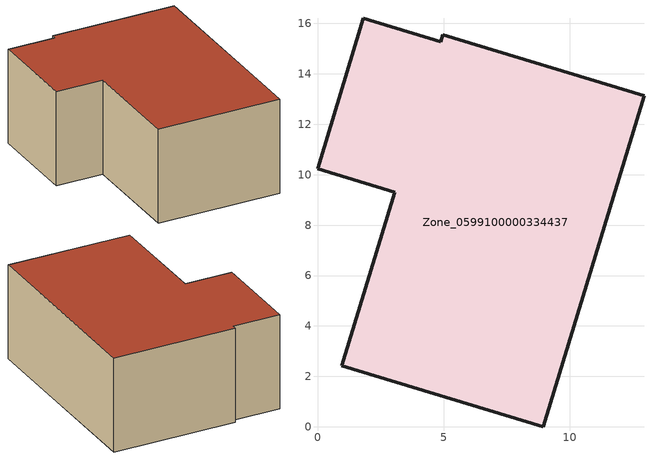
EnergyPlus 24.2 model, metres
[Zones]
Zone_0599100000334437
 floor ground (C_G): 12.95,13.14 8.95,0 0.97,2.42 3.06,9.31 0,10.24 1.81,16.21 4.88,15.28 4.97,15.56 z0
 wall outside (C_F): 8.95,0 12.95,13.14 4.97,15.56 4.88,15.28 1.81,16.21 0,10.24 3.06,9.31 0.97,2.42 8.95,0 z0:6.44
 roof outside (C_R): 4.88,15.28 1.81,16.21 0,10.24 3.06,9.31 0.97,2.42 8.95,0 12.95,13.14 4.97,15.56 z6.44
[BUILDING]
Pand.0599100000334437: North Axis=0; Terrain=City; Loads Convergence Tolerance Value=0.04; Temperature Convergence Tolerance Value=0.4; Solar Distribution=FullExterior; Maximum Number of Warmup Days=25; Minimum Number of Warmup Days=1
[Site:Location]
Rotterdam.The.Hague.AP_ZH_NLD Design_Conditions: Latitude=51.96; Longitude=4.45; Time Zone=1; Elevation=-4.5
[SITE:GROUNDTEMPERATURE:BUILDINGSURFACE]
18, 18, 18, 18, 18, 18, 18, 18, 18, 18, 18, 18
[MATERIAL] Thermal Absorptance=0.9; Solar Absorptance=0.7; Visible Absorptance=0.7
Name | Roughness | Thickness | Conductivity | Density | Specific Heat
G.D.1975-1991 | MediumSmooth | 0.15 | 0.288461 | 540 | 1210
F.D.1975-1991 | Rough | 0.3 | 0.230769 | 1920 | 840
R.D.1975-1991 | MediumRough | 0.2 | 0.153846 | 1500 | 1000
[CONSTRUCTION]
C_G: G.D.1975-1991
C_F: F.D.1975-1991
C_R: R.D.1975-1991
[ZONE]
Zone_0599100000334437: Type=1; Multiplier=1; Ceiling Height=Autocalculate; Volume=Autocalculate; Floor Area=autocalculate; Part of Total Floor Area=Yes
[ZONEINFILTRATION:DESIGNFLOWRATE]
Infil_Zone_0599100000334437: Zone or ZoneList or Space or SpaceList=Zone_0599100000334437; Schedule=AlwaysOn; Design Flow Rate Calculation Method=Flow/Area; Flow Rate per Floor Area=0.0042; Constant Term Coefficient=1; Temperature Term Coefficient=0; Velocity Term Coefficient=0; Velocity Squared Term Coefficient=0
[HVACTEMPLATE:ZONE:IDEALLOADSAIRSYSTEM]
Zone_0599100000334437: Maximum Heating Supply Air Temperature=50; Minimum Cooling Supply Air Temperature=13; Maximum Heating Supply Air Humidity Ratio=0.0156; Minimum Cooling Supply Air Humidity Ratio=0.0077; Heating Limit=NoLimit; Cooling Limit=NoLimit; Dehumidification Control Type=ConstantSensibleHeatRatio; Cooling Sensible Heat Ratio=0.7; Dehumidification Setpoint=60; Humidification Control Type=None; Humidification Setpoint=30; Outdoor Air Method=None; Outdoor Air Flow Rate per Person=0.00944; Outdoor Air Flow Rate per Zone Floor Area=0; Outdoor Air Flow Rate per Zone=0; Demand Controlled Ventilation Type=None; Outdoor Air Economizer Type=NoEconomizer; Heat Recovery Type=None; Sensible Heat Recovery Effectiveness=0.7; Latent Heat Recovery Effectiveness=0.65
[ZONECONTROL:THERMOSTAT]
ThermostatControl_Zone_0599100000334437: Zone or ZoneList=Zone_0599100000334437; Control Type Schedule=DualSetpointControlType; Control 1=Thermostat_Zone_0599100000334437; Temperature Difference Between Cutout And Setpoint=0
[THERMOSTATSETPOINT:DUALSETPOINT]
Thermostat_Zone_0599100000334437: Heating Setpoint Temperature Schedule=HeatingSetpoint_Zone_0599100000334437; Cooling Setpoint Temperature Schedule=CoolingSetpoint_Zone_0599100000334437
[SCHEDULE:COMPACT]
HeatingSetpoint_Zone_0599100000334437: Through: 12/31, For: AllDays, Until: 24:00, 21
CoolingSetpoint_Zone_0599100000334437: Through: 12/31, For: AllDays, Until: 24:00, 24
DualSetpointControlType: Through: 12/31, For: AllDays, Until: 24:00, 4
AlwaysOn: Through: 12/31, For: AllDays, Until: 24:00, 1
